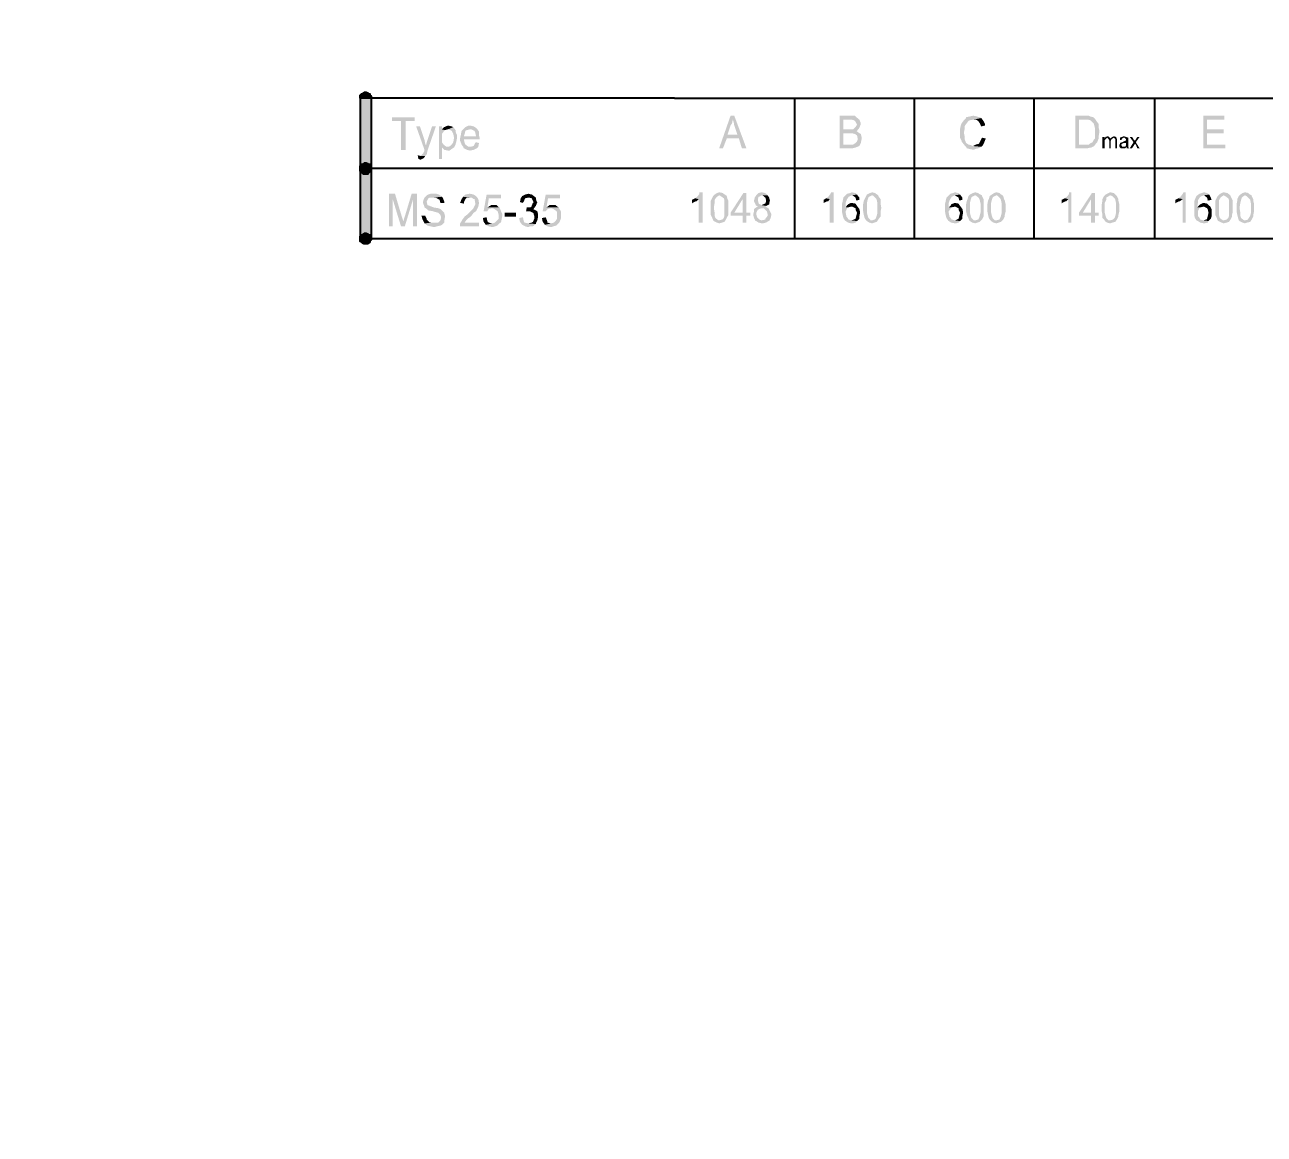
# Model space of a CAD drawing. Header units: inches. Extents: x -65 to 4788, y -4676 to 3369.
# Drawn here: x -14 to 1876, y -4676 to -2984 of the extents above; entities that cross this region are included whole.
import ezdxf

# ---------------------------------------------------------------- set-up
doc = ezdxf.new("R2010")
doc.units = ezdxf.units.IN
doc.header["$MEASUREMENT"] = 0
doc.layers.get('0').update_dxf_attribs({"color": 250, "linetype": 'CONTINUOUS', "lineweight": 100})
doc.styles.get("Standard").update_dxf_attribs({"font": 'times.ttf', "width": 0.75})

msp = doc.modelspace()

# ---------------------------------------------------------------- hatches: boundary and pattern name
at = {"lineweight": -2}
for points in [[(505.3, -3096), (497.2, -3096), (497.2, -3092.5), (497.2, -3091.4), (499.5, -3089.1), (500.7, -3089.1), (503, -3087.9), (504.1, -3086.8), (506.4, -3086.8), (508.8, -3087.9), (509.9, -3089.1), (512.2, -3089.1), (512.2, -3091.4), (513.4, -3092.5), (514.5, -3096)], [(497.2, -3202.3), (514.5, -3202.3), (514.5, -3096), (497.2, -3096)], [(580.4, -3124.9), (545.7, -3124.9), (545.7, -3130.7), (559.6, -3130.7), (559.6, -3174.6), (566.5, -3174.6), (566.5, -3130.7), (580.4, -3130.7)], [(631.2, -3137.6), (625.5, -3139.9), (622, -3143.4), (626.6, -3144.5), (631.2, -3143.4), (639.3, -3139.9), (637, -3138.8)], [(664.8, -3137.6), (662.4, -3137.6), (657.8, -3139.9), (654.4, -3143.4), (664.8, -3143.4), (667.1, -3143.4), (671.7, -3145.7), (672.8, -3148), (674, -3153.8), (655.5, -3153.8), (679.8, -3157.3), (678.6, -3152.6), (678.6, -3146.9), (676.3, -3143.4), (674, -3141.1), (670.5, -3138.8)], [(1068, -3122.6), (1062.3, -3122.6), (1044.9, -3172.3), (1050.7, -3172.3), (1056.5, -3157.3), (1075, -3157.3), (1057.6, -3151.5), (1062.3, -3137.6), (1064.6, -3134.1), (1065.7, -3128.4)], [(1068, -3122.6), (1065.7, -3128.4), (1066.9, -3131.8), (1068, -3137.6), (1072.7, -3151.5), (1057.6, -3151.5), (1075, -3157.3), (1079.6, -3172.3), (1086.5, -3172.3)], [(1246, -3122.6), (1228.7, -3122.6), (1228.7, -3172.3), (1248.3, -3172.3), (1252.9, -3171.1), (1258.7, -3168.8), (1234.4, -3166.5), (1234.4, -3149.2), (1244.8, -3149.2), (1258.7, -3149.2), (1254.1, -3145.7), (1255.2, -3145.7), (1234.4, -3143.4), (1234.4, -3128.4), (1243.7, -3128.4), (1258.7, -3128.4), (1254.1, -3124.9), (1251.8, -3122.6)], [(1258.7, -3128.4), (1243.7, -3128.4), (1246, -3128.4), (1250.6, -3129.5), (1252.9, -3131.8), (1255.2, -3136.5), (1252.9, -3139.9), (1249.5, -3143.4), (1243.7, -3143.4), (1234.4, -3143.4), (1255.2, -3145.7), (1258.7, -3141.1), (1261, -3135.3), (1261, -3134.1)], [(1433.2, -3122.6), (1432, -3122.6), (1427.4, -3123.7), (1421.6, -3124.9), (1421.6, -3126.1), (1418.2, -3129.5), (1414.7, -3134.1), (1413.5, -3137.6), (1412.4, -3142.2), (1412.4, -3150.3), (1412.4, -3156.1), (1414.7, -3160.7), (1414.7, -3161.9), (1418.2, -3166.5), (1421.6, -3170), (1422.8, -3172.3), (1427.4, -3173.4), (1433.2, -3174.6), (1435.5, -3173.4), (1440.1, -3172.3), (1444.7, -3170), (1432, -3168.8), (1429.7, -3167.7), (1425.1, -3166.5), (1421.6, -3164.2), (1419.3, -3158.4), (1419.3, -3153.8), (1418.2, -3148), (1419.3, -3143.4), (1419.3, -3138.8), (1421.6, -3135.3), (1425.1, -3130.7), (1427.4, -3129.5), (1433.2, -3128.4), (1444.7, -3126.1), (1442.4, -3124.9), (1437.8, -3123.7)], [(1444.7, -3126.1), (1433.2, -3128.4), (1436.7, -3128.4), (1440.1, -3130.7), (1442.4, -3134.1), (1444.7, -3138.8), (1450.5, -3137.6), (1450.5, -3135.3), (1448.2, -3130.7)], [(1603.1, -3122.6), (1588, -3122.6), (1588, -3172.3), (1606.5, -3172.3), (1611.1, -3171.1), (1612.3, -3171.1), (1616.9, -3168.8), (1593.8, -3166.5), (1593.8, -3128.4), (1603.1, -3128.4), (1618.1, -3127.2), (1615.8, -3124.9), (1611.1, -3123.7), (1608.8, -3122.6)], [(1618.1, -3127.2), (1603.1, -3128.4), (1606.5, -3128.4), (1611.1, -3129.5), (1612.3, -3130.7), (1616.9, -3135.3), (1616.9, -3136.5), (1618.1, -3141.1), (1618.1, -3151.5), (1618.1, -3157.3), (1616.9, -3158.4), (1614.6, -3163), (1610, -3165.3), (1608.8, -3166.5), (1593.8, -3166.5), (1616.9, -3168.8), (1620.4, -3164.2), (1621.5, -3163), (1623.9, -3157.3), (1623.9, -3153.8), (1625, -3146.9), (1625, -3145.7), (1623.9, -3141.1), (1623.9, -3135.3), (1620.4, -3130.7)], [(1815.7, -3122.6), (1783.3, -3122.6), (1783.3, -3172.3), (1816.8, -3172.3), (1816.8, -3166.5), (1789.1, -3166.5), (1789.1, -3149.2), (1814.5, -3149.2), (1814.5, -3143.4), (1789.1, -3143.4), (1789.1, -3128.4), (1815.7, -3128.4)], [(588.5, -3138.8), (582.7, -3138.8), (595.4, -3174.6), (597.7, -3167.7), (596.6, -3165.3), (595.4, -3159.6)], [(612.8, -3138.8), (607, -3138.8), (600, -3159.6), (598.9, -3163), (597.7, -3167.7), (595.4, -3174.6), (595.4, -3175.7), (593.1, -3180.4), (590.8, -3182.7), (588.5, -3183.8), (596.6, -3183.8), (598.9, -3181.5), (600, -3175.7)], [(622, -3138.8), (617.4, -3138.8), (617.4, -3188.5), (622, -3188.5), (622, -3171.1), (631.2, -3170), (628.9, -3170), (624.3, -3166.5), (622, -3163), (622, -3157.3), (622, -3150.3), (625.5, -3145.7), (626.6, -3144.5), (622, -3143.4)], [(639.3, -3139.9), (631.2, -3143.4), (632.4, -3143.4), (637, -3145.7), (639.3, -3150.3), (640.5, -3156.1), (639.3, -3163), (637, -3166.5), (634.7, -3168.8), (631.2, -3170), (622, -3171.1), (625.5, -3174.6), (631.2, -3175.7), (633.6, -3175.7), (638.2, -3172.3), (640.5, -3171.1), (642.8, -3166.5), (644, -3161.9), (645.1, -3156.1), (645.1, -3152.6), (642.8, -3146.9), (642.8, -3144.5)], [(654.4, -3143.4), (652, -3145.7), (650.9, -3151.5), (649.7, -3157.3), (649.7, -3160.7), (652, -3166.5), (654.4, -3170), (664.8, -3170), (662.4, -3170), (657.8, -3166.5), (656.7, -3164.2), (655.5, -3158.4), (679.8, -3158.4), (679.8, -3157.3), (655.5, -3153.8), (656.7, -3150.3), (657.8, -3145.7), (660.1, -3144.5), (664.8, -3143.4)], [(1258.7, -3149.2), (1244.8, -3149.2), (1247.1, -3149.2), (1251.8, -3150.3), (1255.2, -3152.6), (1256.4, -3158.4), (1255.2, -3161.9), (1252.9, -3164.2), (1249.5, -3166.5), (1234.4, -3166.5), (1258.7, -3168.8), (1261, -3164.2), (1262.2, -3158.4), (1262.2, -3154.9), (1261, -3150.3)], [(1445.9, -3156.1), (1443.6, -3160.7), (1441.3, -3165.3), (1436.7, -3166.5), (1432, -3168.8), (1444.7, -3170), (1447.1, -3167.7), (1449.4, -3163), (1451.7, -3157.3)], [(1633.1, -3154.9), (1629.6, -3154.9), (1629.6, -3172.3), (1633.1, -3172.3), (1633.1, -3161.9), (1633.1, -3159.6), (1635.4, -3157.3), (1633.1, -3157.3)], [(1637.7, -3153.8), (1634.3, -3154.9), (1633.1, -3157.3), (1635.4, -3157.3), (1636.6, -3156.1), (1640, -3154.9)], [(1640, -3154.9), (1636.6, -3156.1), (1638.9, -3158.4), (1640, -3160.7), (1640, -3172.3), (1642.3, -3172.3), (1642.3, -3160.7), (1643.5, -3158.4), (1641.2, -3157.3)], [(1647, -3153.8), (1644.7, -3154.9), (1641.2, -3157.3), (1643.5, -3158.4), (1647, -3156.1), (1650.4, -3154.9)], [(1650.4, -3154.9), (1647, -3156.1), (1648.1, -3157.3), (1649.3, -3158.4), (1649.3, -3172.3), (1651.6, -3172.3), (1651.6, -3158.4)], [(1662, -3153.8), (1659.7, -3154.9), (1656.2, -3156.1), (1663.1, -3156.1), (1665.5, -3158.4), (1665.5, -3160.7), (1664.3, -3160.7), (1662, -3161.9), (1659.7, -3163), (1665.5, -3164.2), (1665.5, -3167.7), (1664.3, -3170), (1666.6, -3170), (1666.6, -3172.3), (1670.1, -3172.3), (1668.9, -3170), (1668.9, -3158.4), (1668.9, -3156.1), (1665.5, -3154.9)], [(1656.2, -3156.1), (1656.2, -3159.6), (1658.5, -3159.6), (1659.7, -3157.3), (1662, -3156.1)], [(1674.7, -3154.9), (1671.2, -3154.9), (1677, -3163), (1679.3, -3165.3), (1680.5, -3166.5), (1682.8, -3172.3), (1686.3, -3172.3), (1680.5, -3163), (1679.3, -3160.7), (1677, -3158.4)], [(1686.3, -3154.9), (1682.8, -3154.9), (1680.5, -3158.4), (1679.3, -3160.7), (1680.5, -3163)], [(674, -3163), (672.8, -3164.2), (670.5, -3168.8), (664.8, -3170), (654.4, -3170), (655.5, -3172.3), (660.1, -3174.6), (664.8, -3175.7), (670.5, -3174.6), (675.2, -3172.3), (677.5, -3170), (678.6, -3164.2)], [(1659.7, -3163), (1656.2, -3164.2), (1656.2, -3165.3), (1655.1, -3167.7), (1655.1, -3168.8), (1656.2, -3171.1), (1660.8, -3170), (1659.7, -3170), (1658.5, -3167.7), (1658.5, -3166.5), (1659.7, -3165.3), (1662, -3164.2), (1664.3, -3164.2), (1665.5, -3164.2)], [(1664.3, -3170), (1660.8, -3170), (1656.2, -3171.1), (1657.4, -3172.3), (1660.8, -3172.3), (1663.1, -3172.3), (1664.3, -3172.3), (1666.6, -3170)], [(1677, -3163), (1671.2, -3172.3), (1674.7, -3172.3), (1679.3, -3165.3)], [(505.3, -3202.3), (497.2, -3202.3), (497.2, -3201.2), (497.2, -3198.9), (499.5, -3196.5), (500.7, -3196.5), (503, -3195.4), (504.1, -3194.2), (506.4, -3194.2), (508.8, -3195.4), (509.9, -3196.5), (512.2, -3196.5), (512.2, -3198.9), (513.4, -3201.2), (514.5, -3202.3)], [(505.3, -3202.3), (497.2, -3202.3), (497.2, -3201.2), (497.2, -3198.9), (499.5, -3196.5), (500.7, -3196.5), (503, -3195.4), (504.1, -3194.2), (506.4, -3194.2), (508.8, -3195.4), (509.9, -3196.5), (512.2, -3196.5), (512.2, -3198.9), (513.4, -3201.2), (514.5, -3202.3)], [(585, -3182.7), (586.2, -3188.5), (589.6, -3189.6), (594.3, -3187.3), (596.6, -3183.8), (588.5, -3183.8)], [(505.3, -3202.3), (514.5, -3202.3), (513.4, -3205.8), (512.2, -3206.9), (512.2, -3208.1), (509.9, -3210.4), (508.8, -3211.6), (503, -3211.6), (500.7, -3210.4), (499.5, -3208.1), (497.2, -3206.9), (497.2, -3205.8), (497.2, -3202.3)], [(505.3, -3202.3), (514.5, -3202.3), (513.4, -3205.8), (512.2, -3206.9), (512.2, -3208.1), (509.9, -3210.4), (508.8, -3211.6), (503, -3211.6), (500.7, -3210.4), (499.5, -3208.1), (497.2, -3206.9), (497.2, -3205.8), (497.2, -3202.3)], [(497.2, -3309.8), (514.5, -3309.8), (514.5, -3202.3), (497.2, -3202.3)], [(497.2, -3309.8), (514.5, -3309.8), (514.5, -3202.3), (497.2, -3202.3)], [(550.4, -3241.6), (541.1, -3241.6), (541.1, -3291.3), (546.9, -3291.3), (546.9, -3249.7)], [(550.4, -3241.6), (546.9, -3249.7), (559.6, -3291.3), (563.1, -3284.4), (563.1, -3283.2), (560.8, -3276.3)], [(583.9, -3241.6), (575.8, -3241.6), (565.4, -3276.3), (564.2, -3279.7), (563.1, -3284.4), (559.6, -3291.3), (565.4, -3291.3), (578.1, -3249.7)], [(583.9, -3241.6), (578.1, -3249.7), (578.1, -3291.3), (583.9, -3291.3)], [(608.1, -3241.6), (604.7, -3241.6), (601.2, -3242.8), (598.9, -3243.9), (595.4, -3247.4), (594.3, -3249.7), (593.1, -3254.3), (593.1, -3255.5), (595.4, -3261.3), (595.4, -3262.4), (598.9, -3264.7), (601.2, -3267), (608.1, -3268.2), (611.6, -3269.3), (616.2, -3270.5), (619.7, -3274), (620.8, -3277.4), (619.7, -3282.1), (616.2, -3285.5), (615.1, -3285.5), (610.4, -3285.5), (595.4, -3286.7), (600, -3290.1), (604.7, -3291.3), (610.4, -3292.5), (613.9, -3291.3), (619.7, -3290.1), (622, -3289), (625.5, -3285.5), (625.5, -3283.2), (626.6, -3277.4), (626.6, -3275.1), (625.5, -3270.5), (623.2, -3268.2), (619.7, -3264.7), (616.2, -3263.6), (609.3, -3262.4), (603.5, -3260.1), (600, -3258.9), (598.9, -3254.3), (598.9, -3253.2), (601.2, -3248.5), (603.5, -3247.4), (609.3, -3247.4), (622, -3246.2), (617.4, -3242.8), (613.9, -3241.6)], [(622, -3246.2), (609.3, -3247.4), (612.8, -3247.4), (616.2, -3249.7), (618.5, -3250.9), (619.7, -3255.5), (625.5, -3255.5), (625.5, -3253.2), (623.2, -3247.4)], [(664.8, -3241.6), (663.6, -3241.6), (657.8, -3242.8), (655.5, -3245.1), (654.4, -3246.2), (664.8, -3247.4), (667.1, -3247.4), (670.5, -3249.7), (671.7, -3249.7), (672.8, -3255.5), (672.8, -3257.8), (670.5, -3262.4), (669.4, -3264.7), (665.9, -3268.2), (661.3, -3272.8), (656.7, -3276.3), (653.2, -3280.9), (652, -3283.2), (649.7, -3286.7), (649.7, -3291.3), (678.6, -3291.3), (678.6, -3285.5), (656.7, -3285.5), (659, -3282.1), (661.3, -3279.7), (665.9, -3276.3), (667.1, -3275.1), (670.5, -3270.5), (674, -3268.2), (675.2, -3265.9), (677.5, -3261.3), (678.6, -3255.5), (677.5, -3249.7), (675.2, -3246.2), (674, -3245.1), (670.5, -3242.8)], [(654.4, -3246.2), (652, -3249.7), (649.7, -3255.5), (655.5, -3256.6), (655.5, -3254.3), (657.8, -3249.7), (660.1, -3247.4), (664.8, -3247.4)], [(712.1, -3242.8), (690.2, -3242.8), (685.6, -3268.2), (691.3, -3268.2), (693.6, -3264.7), (699.4, -3263.6), (709.8, -3262.4), (708.7, -3262.4), (691.3, -3262.4), (693.6, -3248.5), (712.1, -3248.5)], [(744.5, -3245.1), (742.2, -3248.5), (741, -3254.3), (745.6, -3255.5), (746.8, -3253.2), (749.1, -3248.5), (753.7, -3247.4)], [(753.7, -3241.6), (749.1, -3242.8), (744.5, -3245.1), (753.7, -3247.4), (754.9, -3247.4), (759.5, -3248.5), (759.5, -3249.7), (761.8, -3254.3), (760.7, -3255.5), (758.4, -3261.3), (757.2, -3262.4), (752.6, -3262.4), (761.8, -3264.7), (765.3, -3260.1), (767.6, -3254.3), (766.4, -3253.2), (765.3, -3248.5), (765.3, -3247.4), (760.7, -3243.9), (759.5, -3242.8)], [(802.3, -3242.8), (780.3, -3242.8), (775.7, -3268.2), (780.3, -3268.2), (783.8, -3264.7), (788.4, -3263.6), (800, -3262.4), (781.5, -3262.4), (783.8, -3248.5), (802.3, -3248.5)], [(1008, -3248.5), (1003.3, -3250.9), (1003.3, -3256.6), (1004.5, -3255.5), (1009.1, -3253.2), (1010.3, -3253.2), (1013.7, -3249.7)], [(1019.5, -3239.3), (1014.9, -3239.3), (1014.9, -3241.6), (1011.4, -3246.2), (1008, -3248.5), (1013.7, -3249.7), (1013.7, -3285.5), (1019.5, -3285.5)], [(1038, -3242.8), (1035.7, -3245.1), (1033.4, -3249.7), (1032.2, -3252), (1032.2, -3257.8), (1032.2, -3268.2), (1032.2, -3274), (1034.5, -3278.6), (1035.7, -3282.1), (1036.8, -3283.2), (1044.9, -3282.1), (1043.8, -3282.1), (1039.2, -3278.6), (1038, -3275.1), (1038, -3270.5), (1036.8, -3263.6), (1036.8, -3262.4), (1038, -3255.5), (1038, -3250.9), (1040.3, -3247.4), (1041.5, -3246.2), (1044.9, -3243.9)], [(1044.9, -3239.3), (1041.5, -3240.5), (1038, -3242.8), (1044.9, -3243.9), (1047.2, -3245.1), (1051.9, -3248.5), (1053, -3250.9), (1053, -3256.6), (1053, -3270.5), (1053, -3275.1), (1051.9, -3278.6), (1049.6, -3280.9), (1044.9, -3282.1), (1036.8, -3283.2), (1041.5, -3285.5), (1044.9, -3286.7), (1049.6, -3285.5), (1053, -3284.4), (1055.3, -3280.9), (1057.6, -3276.3), (1058.8, -3274), (1058.8, -3269.3), (1058.8, -3263.6), (1058.8, -3262.4), (1058.8, -3256.6), (1058.8, -3252), (1057.6, -3249.7), (1056.5, -3245.1), (1055.3, -3243.9), (1051.9, -3241.6), (1050.7, -3240.5)], [(1086.5, -3240.5), (1081.9, -3240.5), (1062.3, -3270.5), (1062.3, -3275.1), (1080.7, -3275.1), (1080.7, -3285.5), (1086.5, -3285.5), (1086.5, -3275.1), (1092.3, -3275.1), (1092.3, -3270.5), (1068, -3270.5), (1080.7, -3249.7)], [(1086.5, -3240.5), (1080.7, -3249.7), (1080.7, -3270.5), (1068, -3270.5), (1086.5, -3270.5)], [(1109.6, -3239.3), (1105, -3240.5), (1101.5, -3243.9), (1099.2, -3247.4), (1098.1, -3252), (1098.1, -3253.2), (1100.4, -3257.8), (1100.4, -3258.9), (1103.9, -3261.3), (1101.5, -3262.4), (1109.6, -3263.6), (1113.1, -3263.6), (1115.4, -3265.9), (1117.7, -3268.2), (1118.9, -3272.8), (1118.9, -3275.1), (1115.4, -3279.7), (1115.4, -3280.9), (1109.6, -3282.1), (1121.2, -3283.2), (1123.5, -3278.6), (1124.7, -3272.8), (1123.5, -3270.5), (1121.2, -3265.9), (1120, -3263.6), (1115.4, -3261.3), (1116.6, -3260.1), (1109.6, -3258.9), (1105, -3256.6), (1105, -3255.5), (1103.9, -3250.9), (1105, -3246.2), (1106.2, -3246.2), (1109.6, -3243.9), (1118.9, -3243.9), (1115.4, -3240.5)], [(1118.9, -3243.9), (1109.6, -3243.9), (1110.8, -3243.9), (1115.4, -3247.4), (1116.6, -3252), (1115.4, -3256.6), (1114.3, -3256.6), (1109.6, -3258.9), (1116.6, -3260.1), (1121.2, -3257.8), (1121.2, -3256.6), (1122.3, -3252), (1121.2, -3247.4)], [(1207.9, -3248.5), (1204.4, -3250.9), (1204.4, -3256.6), (1204.4, -3255.5), (1209, -3253.2), (1211.3, -3253.2), (1213.6, -3249.7)], [(1219.4, -3239.3), (1215.9, -3239.3), (1214.8, -3241.6), (1211.3, -3246.2), (1207.9, -3248.5), (1213.6, -3249.7), (1213.6, -3285.5), (1219.4, -3285.5)], [(1247.1, -3239.3), (1244.8, -3240.5), (1240.2, -3241.6), (1236.7, -3245.1), (1234.4, -3247.4), (1233.3, -3253.2), (1232.1, -3257.8), (1232.1, -3268.2), (1233.3, -3274), (1234.4, -3278.6), (1236.7, -3282.1), (1237.9, -3283.2), (1241.4, -3285.5), (1246, -3286.7), (1249.5, -3286.7), (1252.9, -3285.5), (1255.2, -3283.2), (1246, -3282.1), (1242.5, -3280.9), (1239.1, -3276.3), (1237.9, -3270.5), (1237.9, -3268.2), (1240.2, -3263.6), (1241.4, -3262.4), (1237.9, -3262.4), (1237.9, -3255.5), (1239.1, -3252), (1240.2, -3249.7), (1242.5, -3246.2), (1247.1, -3243.9), (1255.2, -3242.8), (1252.9, -3240.5)], [(1255.2, -3242.8), (1247.1, -3243.9), (1248.3, -3243.9), (1252.9, -3247.4), (1254.1, -3252), (1258.7, -3250.9), (1258.7, -3247.4)], [(1270.3, -3242.8), (1269.1, -3245.1), (1266.8, -3249.7), (1265.6, -3252), (1264.5, -3257.8), (1264.5, -3268.2), (1265.6, -3274), (1266.8, -3278.6), (1269.1, -3282.1), (1270.3, -3283.2), (1278.3, -3282.1), (1276, -3282.1), (1272.6, -3278.6), (1271.4, -3275.1), (1270.3, -3270.5), (1270.3, -3263.6), (1270.3, -3262.4), (1270.3, -3255.5), (1271.4, -3250.9), (1272.6, -3247.4), (1273.7, -3246.2), (1278.3, -3243.9)], [(1278.3, -3239.3), (1274.9, -3240.5), (1270.3, -3242.8), (1278.3, -3243.9), (1280.7, -3245.1), (1284.1, -3248.5), (1285.3, -3250.9), (1286.4, -3256.6), (1286.4, -3270.5), (1285.3, -3275.1), (1284.1, -3278.6), (1281.8, -3280.9), (1278.3, -3282.1), (1270.3, -3283.2), (1273.7, -3285.5), (1278.3, -3286.7), (1281.8, -3285.5), (1285.3, -3284.4), (1287.6, -3280.9), (1291.1, -3276.3), (1291.1, -3274), (1291.1, -3269.3), (1292.2, -3263.6), (1292.2, -3262.4), (1291.1, -3256.6), (1291.1, -3252), (1291.1, -3249.7), (1287.6, -3245.1), (1287.6, -3243.9), (1284.1, -3241.6), (1283, -3240.5)], [(1404.3, -3239.3), (1402, -3240.5), (1397.4, -3241.6), (1393.9, -3245.1), (1391.6, -3247.4), (1390.4, -3253.2), (1389.3, -3257.8), (1389.3, -3268.2), (1390.4, -3274), (1391.6, -3278.6), (1393.9, -3282.1), (1395.1, -3283.2), (1398.5, -3285.5), (1404.3, -3286.7), (1406.6, -3286.7), (1410.1, -3285.5), (1412.4, -3283.2), (1404.3, -3282.1), (1399.7, -3280.9), (1396.2, -3276.3), (1395.1, -3270.5), (1395.1, -3268.2), (1398.5, -3263.6), (1398.5, -3262.4), (1395.1, -3262.4), (1395.1, -3255.5), (1396.2, -3252), (1397.4, -3249.7), (1399.7, -3246.2), (1404.3, -3243.9), (1412.4, -3242.8), (1410.1, -3240.5)], [(1412.4, -3242.8), (1404.3, -3243.9), (1410.1, -3247.4), (1411.2, -3252), (1415.9, -3250.9), (1415.9, -3247.4)], [(1427.4, -3242.8), (1425.1, -3245.1), (1423.9, -3249.7), (1422.8, -3252), (1421.6, -3257.8), (1421.6, -3268.2), (1422.8, -3274), (1425.1, -3278.6), (1426.3, -3282.1), (1427.4, -3283.2), (1435.5, -3282.1), (1433.2, -3282.1), (1429.7, -3278.6), (1428.6, -3275.1), (1427.4, -3270.5), (1427.4, -3255.5), (1428.6, -3250.9), (1429.7, -3247.4), (1430.9, -3246.2), (1435.5, -3243.9)], [(1435.5, -3239.3), (1432, -3240.5), (1427.4, -3242.8), (1435.5, -3243.9), (1437.8, -3245.1), (1441.3, -3248.5), (1442.4, -3250.9), (1443.6, -3256.6), (1443.6, -3270.5), (1442.4, -3275.1), (1441.3, -3278.6), (1440.1, -3280.9), (1435.5, -3282.1), (1427.4, -3283.2), (1430.9, -3285.5), (1435.5, -3286.7), (1439, -3285.5), (1442.4, -3284.4), (1445.9, -3280.9), (1448.2, -3276.3), (1448.2, -3274), (1448.2, -3269.3), (1448.2, -3256.6), (1448.2, -3252), (1448.2, -3249.7), (1445.9, -3245.1), (1445.9, -3243.9), (1441.3, -3241.6), (1440.1, -3240.5)], [(1460.9, -3242.8), (1457.5, -3245.1), (1456.3, -3249.7), (1455.1, -3252), (1454, -3257.8), (1454, -3268.2), (1455.1, -3274), (1456.3, -3278.6), (1458.6, -3282.1), (1459.8, -3283.2), (1467.9, -3282.1), (1465.5, -3282.1), (1462.1, -3278.6), (1460.9, -3275.1), (1459.8, -3270.5), (1459.8, -3255.5), (1460.9, -3250.9), (1462.1, -3247.4), (1463.2, -3246.2), (1467.9, -3243.9)], [(1467.9, -3239.3), (1464.4, -3240.5), (1460.9, -3242.8), (1467.9, -3243.9), (1470.2, -3245.1), (1473.6, -3248.5), (1474.8, -3250.9), (1475.9, -3256.6), (1475.9, -3270.5), (1474.8, -3275.1), (1473.6, -3278.6), (1472.5, -3280.9), (1467.9, -3282.1), (1459.8, -3283.2), (1463.2, -3285.5), (1467.9, -3286.7), (1471.3, -3285.5), (1474.8, -3284.4), (1478.3, -3280.9), (1480.6, -3276.3), (1480.6, -3274), (1481.7, -3269.3), (1481.7, -3256.6), (1480.6, -3252), (1479.4, -3249.7), (1478.3, -3245.1), (1477.1, -3243.9), (1473.6, -3241.6), (1472.5, -3240.5)], [(1571.9, -3248.5), (1567.2, -3250.9), (1567.2, -3256.6), (1568.4, -3255.5), (1573, -3253.2), (1574.2, -3253.2), (1577.6, -3249.7)], [(1582.3, -3239.3), (1578.8, -3239.3), (1578.8, -3241.6), (1575.3, -3246.2), (1571.9, -3248.5), (1577.6, -3249.7), (1577.6, -3285.5), (1582.3, -3285.5)], [(1618.1, -3240.5), (1613.5, -3240.5), (1593.8, -3270.5), (1593.8, -3275.1), (1612.3, -3275.1), (1612.3, -3285.5), (1618.1, -3285.5), (1618.1, -3275.1), (1623.9, -3275.1), (1623.9, -3270.5), (1599.6, -3270.5), (1612.3, -3249.7)], [(1618.1, -3240.5), (1612.3, -3249.7), (1612.3, -3270.5), (1599.6, -3270.5), (1618.1, -3270.5)], [(1634.3, -3242.8), (1631.9, -3245.1), (1629.6, -3249.7), (1629.6, -3252), (1628.5, -3257.8), (1628.5, -3268.2), (1629.6, -3274), (1629.6, -3278.6), (1633.1, -3282.1), (1633.1, -3283.2), (1641.2, -3282.1), (1638.9, -3282.1), (1635.4, -3278.6), (1634.3, -3275.1), (1633.1, -3270.5), (1633.1, -3255.5), (1635.4, -3250.9), (1635.4, -3247.4), (1637.7, -3246.2), (1641.2, -3243.9)], [(1641.2, -3239.3), (1638.9, -3240.5), (1634.3, -3242.8), (1641.2, -3243.9), (1644.7, -3245.1), (1648.1, -3248.5), (1649.3, -3250.9), (1650.4, -3256.6), (1650.4, -3270.5), (1649.3, -3275.1), (1648.1, -3278.6), (1645.8, -3280.9), (1641.2, -3282.1), (1633.1, -3283.2), (1636.6, -3285.5), (1641.2, -3286.7), (1644.7, -3285.5), (1649.3, -3284.4), (1651.6, -3280.9), (1653.9, -3276.3), (1653.9, -3274), (1655.1, -3269.3), (1655.1, -3256.6), (1653.9, -3252), (1653.9, -3249.7), (1651.6, -3245.1), (1650.4, -3243.9), (1648.1, -3241.6), (1647, -3240.5)], [(1745.2, -3248.5), (1740.6, -3250.9), (1740.6, -3256.6), (1741.7, -3255.5), (1746.3, -3253.2), (1747.5, -3253.2), (1752.1, -3249.7)], [(1756.7, -3239.3), (1753.3, -3239.3), (1752.1, -3241.6), (1748.7, -3246.2), (1745.2, -3248.5), (1752.1, -3249.7), (1752.1, -3285.5), (1756.7, -3285.5)], [(1784.5, -3239.3), (1781, -3240.5), (1777.5, -3241.6), (1772.9, -3245.1), (1771.8, -3247.4), (1769.5, -3253.2), (1769.5, -3257.8), (1769.5, -3268.2), (1769.5, -3274), (1770.6, -3278.6), (1772.9, -3282.1), (1775.2, -3283.2), (1778.7, -3285.5), (1784.5, -3286.7), (1785.6, -3286.7), (1790.3, -3285.5), (1791.4, -3283.2), (1783.3, -3282.1), (1778.7, -3280.9), (1776.4, -3276.3), (1775.2, -3276.3), (1775.2, -3270.5), (1775.2, -3268.2), (1777.5, -3263.6), (1778.7, -3262.4), (1774.1, -3262.4), (1775.2, -3255.5), (1775.2, -3252), (1776.4, -3249.7), (1778.7, -3246.2), (1784.5, -3243.9), (1792.6, -3242.8), (1789.1, -3240.5)], [(1792.6, -3242.8), (1784.5, -3243.9), (1789.1, -3247.4), (1790.3, -3252), (1796, -3250.9), (1794.9, -3247.4)], [(1807.6, -3242.8), (1805.3, -3245.1), (1803, -3249.7), (1801.8, -3252), (1801.8, -3257.8), (1801.8, -3268.2), (1801.8, -3274), (1804.1, -3278.6), (1805.3, -3282.1), (1806.4, -3283.2), (1814.5, -3282.1), (1813.4, -3282.1), (1808.7, -3278.6), (1807.6, -3275.1), (1807.6, -3270.5), (1807.6, -3255.5), (1807.6, -3250.9), (1809.9, -3247.4), (1811.1, -3246.2), (1814.5, -3243.9)], [(1814.5, -3239.3), (1811.1, -3240.5), (1807.6, -3242.8), (1814.5, -3243.9), (1816.8, -3245.1), (1821.5, -3248.5), (1822.6, -3250.9), (1822.6, -3256.6), (1822.6, -3270.5), (1822.6, -3275.1), (1821.5, -3278.6), (1819.1, -3280.9), (1814.5, -3282.1), (1806.4, -3283.2), (1811.1, -3285.5), (1814.5, -3286.7), (1819.1, -3285.5), (1822.6, -3284.4), (1824.9, -3280.9), (1827.2, -3276.3), (1827.2, -3274), (1828.4, -3269.3), (1828.4, -3263.6), (1828.4, -3262.4), (1828.4, -3256.6), (1828.4, -3252), (1827.2, -3249.7), (1824.9, -3245.1), (1824.9, -3243.9), (1821.5, -3241.6), (1820.3, -3240.5)], [(1839.9, -3242.8), (1837.6, -3245.1), (1835.3, -3249.7), (1835.3, -3252), (1834.2, -3257.8), (1834.2, -3268.2), (1835.3, -3274), (1836.5, -3278.6), (1837.6, -3282.1), (1838.8, -3283.2), (1846.9, -3282.1), (1845.7, -3282.1), (1841.1, -3278.6), (1839.9, -3275.1), (1839.9, -3270.5), (1838.8, -3263.6), (1838.8, -3262.4), (1839.9, -3255.5), (1841.1, -3250.9), (1842.3, -3247.4), (1843.4, -3246.2), (1846.9, -3243.9)], [(1846.9, -3239.3), (1843.4, -3240.5), (1839.9, -3242.8), (1846.9, -3243.9), (1849.2, -3245.1), (1852.7, -3248.5), (1855, -3250.9), (1856.1, -3256.6), (1856.1, -3270.5), (1855, -3275.1), (1852.7, -3278.6), (1851.5, -3280.9), (1846.9, -3282.1), (1838.8, -3283.2), (1843.4, -3285.5), (1846.9, -3286.7), (1850.3, -3285.5), (1855, -3284.4), (1857.3, -3280.9), (1859.6, -3276.3), (1859.6, -3274), (1860.7, -3269.3), (1860.7, -3256.6), (1859.6, -3252), (1859.6, -3249.7), (1857.3, -3245.1), (1857.3, -3243.9), (1852.7, -3241.6), (1852.7, -3240.5)], [(709.8, -3262.4), (699.4, -3263.6), (701.7, -3264.7), (705.2, -3267), (707.5, -3269.3), (708.7, -3275.1), (708.7, -3279.7), (705.2, -3283.2), (702.9, -3285.5), (699.4, -3286.7), (689, -3289), (693.6, -3291.3), (699.4, -3292.5), (702.9, -3291.3), (706.4, -3290.1), (711, -3285.5), (712.1, -3285.5), (713.3, -3279.7), (714.4, -3274), (714.4, -3272.8), (712.1, -3268.2)], [(699.4, -3258.9), (697.1, -3258.9), (691.3, -3262.4), (708.7, -3262.4), (705.2, -3258.9)], [(717.9, -3276.3), (735.2, -3276.3), (735.2, -3270.5), (717.9, -3270.5)], [(751.4, -3262.4), (750.3, -3268.2), (754.9, -3268.2), (765.3, -3267), (760.7, -3264.7), (761.8, -3264.7), (752.6, -3262.4)], [(765.3, -3267), (754.9, -3268.2), (756, -3268.2), (760.7, -3270.5), (761.8, -3271.7), (763, -3276.3), (763, -3279.7), (760.7, -3284.4), (759.5, -3285.5), (753.7, -3286.7), (765.3, -3287.8), (765.3, -3286.7), (767.6, -3282.1), (768.8, -3276.3), (768.8, -3274), (767.6, -3268.2)], [(800, -3262.4), (788.4, -3263.6), (791.9, -3264.7), (795.3, -3267), (797.6, -3269.3), (797.6, -3275.1), (797.6, -3279.7), (795.3, -3283.2), (793, -3285.5), (788.4, -3286.7), (779.2, -3289), (782.6, -3291.3), (788.4, -3292.5), (791.9, -3291.3), (796.5, -3290.1), (801.1, -3285.5), (803.4, -3279.7), (803.4, -3274), (803.4, -3272.8), (803.4, -3268.2)], [(789.6, -3258.9), (786.1, -3258.9), (781.5, -3262.4), (800, -3262.4), (795.3, -3258.9)], [(1101.5, -3262.4), (1098.1, -3264.7), (1098.1, -3268.2), (1096.9, -3272.8), (1096.9, -3274), (1098.1, -3278.6), (1100.4, -3283.2), (1101.5, -3283.2), (1105, -3285.5), (1109.6, -3286.7), (1111.9, -3286.7), (1116.6, -3285.5), (1120, -3283.2), (1121.2, -3283.2), (1109.6, -3282.1), (1106.2, -3280.9), (1102.7, -3277.4), (1101.5, -3272.8), (1101.5, -3270.5), (1103.9, -3265.9), (1106.2, -3264.7), (1109.6, -3263.6)], [(1247.1, -3255.5), (1246, -3255.5), (1241.4, -3257.8), (1240.2, -3258.9), (1237.9, -3262.4), (1241.4, -3262.4), (1246, -3261.3), (1255.2, -3260.1), (1252.9, -3256.6)], [(1255.2, -3260.1), (1246, -3261.3), (1248.3, -3261.3), (1252.9, -3263.6), (1252.9, -3265.9), (1255.2, -3270.5), (1254.1, -3275.1), (1252.9, -3279.7), (1250.6, -3280.9), (1246, -3282.1), (1255.2, -3283.2), (1258.7, -3279.7), (1258.7, -3276.3), (1259.9, -3270.5), (1259.9, -3269.3), (1258.7, -3264.7)], [(1404.3, -3255.5), (1398.5, -3257.8), (1398.5, -3258.9), (1395.1, -3262.4), (1398.5, -3262.4), (1404.3, -3261.3), (1412.4, -3260.1), (1410.1, -3256.6)], [(1412.4, -3260.1), (1404.3, -3261.3), (1405.5, -3261.3), (1410.1, -3263.6), (1410.1, -3265.9), (1412.4, -3270.5), (1411.2, -3275.1), (1410.1, -3279.7), (1407.8, -3280.9), (1404.3, -3282.1), (1412.4, -3283.2), (1415.9, -3279.7), (1415.9, -3276.3), (1417, -3270.5), (1417, -3269.3), (1415.9, -3264.7)], [(1784.5, -3255.5), (1783.3, -3255.5), (1778.7, -3257.8), (1777.5, -3258.9), (1774.1, -3262.4), (1778.7, -3262.4), (1783.3, -3261.3), (1793.7, -3260.1), (1792.6, -3260.1), (1789.1, -3256.6)], [(1793.7, -3260.1), (1783.3, -3261.3), (1784.5, -3261.3), (1789.1, -3263.6), (1790.3, -3265.9), (1791.4, -3270.5), (1790.3, -3275.1), (1789.1, -3279.7), (1787.9, -3280.9), (1783.3, -3282.1), (1791.4, -3283.2), (1794.9, -3279.7), (1796, -3276.3), (1796, -3270.5), (1796, -3269.3), (1796, -3264.7)], [(596.6, -3275.1), (590.8, -3275.1), (592, -3279.7), (594.3, -3284.4), (595.4, -3286.7), (610.4, -3285.5), (608.1, -3285.5), (603.5, -3285.5), (602.4, -3284.4), (598.9, -3280.9), (598.9, -3279.7)], [(690.2, -3277.4), (684.4, -3278.6), (685.6, -3284.4), (689, -3289), (699.4, -3286.7), (697.1, -3286.7), (693.6, -3285.5), (691.3, -3283.2)], [(745.6, -3277.4), (739.9, -3278.6), (741, -3284.4), (744.5, -3289), (749.1, -3291.3), (753.7, -3292.5), (756, -3291.3), (760.7, -3291.3), (765.3, -3287.8), (753.7, -3286.7), (748, -3285.5), (746.8, -3283.2)], [(780.3, -3277.4), (774.5, -3278.6), (775.7, -3284.4), (779.2, -3289), (788.4, -3286.7), (782.6, -3285.5), (782.6, -3283.2)], [(505.3, -3309.8), (497.2, -3309.8), (497.2, -3307.5), (497.2, -3306.3), (499.5, -3304), (500.7, -3304), (503, -3302.9), (504.1, -3301.7), (506.4, -3301.7), (508.8, -3302.9), (509.9, -3304), (512.2, -3304), (512.2, -3306.3), (513.4, -3307.5), (514.5, -3309.8)], [(505.3, -3309.8), (497.2, -3309.8), (497.2, -3307.5), (497.2, -3306.3), (499.5, -3304), (500.7, -3304), (503, -3302.9), (504.1, -3301.7), (506.4, -3301.7), (508.8, -3302.9), (509.9, -3304), (512.2, -3304), (512.2, -3306.3), (513.4, -3307.5), (514.5, -3309.8)], [(505.3, -3309.8), (514.5, -3309.8), (513.4, -3312.1), (512.2, -3314.4), (512.2, -3315.6), (509.9, -3316.7), (508.8, -3317.9), (506.4, -3317.9), (504.1, -3317.9), (503, -3317.9), (500.7, -3316.7), (499.5, -3315.6), (497.2, -3314.4), (497.2, -3312.1), (497.2, -3309.8)], [(505.3, -3309.8), (514.5, -3309.8), (513.4, -3312.1), (512.2, -3314.4), (512.2, -3315.6), (509.9, -3316.7), (508.8, -3317.9), (506.4, -3317.9), (504.1, -3317.9), (503, -3317.9), (500.7, -3316.7), (499.5, -3315.6), (497.2, -3314.4), (497.2, -3312.1), (497.2, -3309.8)]]:
    msp.add_hatch(color=0, dxfattribs=at).paths.add_polyline_path(points)

# ---------------------------------------------------------------- linework, layer by layer
at = {"color": 0, "lineweight": -2}
msp.add_line((976.8, -3096), (497.2, -3096), dxfattribs=at)
for points in [[(497.2, -3096), (497.2, -3092.5), (497.2, -3091.4), (499.5, -3089.1), (500.7, -3089.1), (503, -3087.9), (504.1, -3086.8), (506.4, -3086.8), (508.8, -3087.9), (509.9, -3089.1), (512.2, -3089.1), (512.2, -3091.4), (513.4, -3092.5), (514.5, -3096)], [(497.2, -3202.3), (514.5, -3202.3), (514.5, -3096), (497.2, -3096), (497.2, -3202.3)], [(976.8, -3096), (1160.5, -3096)], [(1160.5, -3096), (1343.1, -3096)], [(1160.5, -3309.8), (1160.5, -3096)], [(1343.1, -3096), (1525.6, -3096)], [(1343.1, -3309.8), (1343.1, -3096)], [(1525.6, -3096), (1709.4, -3096)], [(1525.6, -3309.8), (1525.6, -3096)], [(1709.4, -3096), (1891.9, -3096)], [(1709.4, -3309.8), (1709.4, -3096)], [(497.2, -3202.3), (497.2, -3201.2), (497.2, -3198.9), (499.5, -3196.5), (500.7, -3196.5), (503, -3195.4), (504.1, -3194.2), (506.4, -3194.2), (508.8, -3195.4), (509.9, -3196.5), (512.2, -3196.5), (512.2, -3198.9), (513.4, -3201.2), (514.5, -3202.3)], [(497.2, -3202.3), (497.2, -3201.2), (497.2, -3198.9), (499.5, -3196.5), (500.7, -3196.5), (503, -3195.4), (504.1, -3194.2), (506.4, -3194.2), (508.8, -3195.4), (509.9, -3196.5), (512.2, -3196.5), (512.2, -3198.9), (513.4, -3201.2), (514.5, -3202.3)], [(514.5, -3202.3), (513.4, -3205.8), (512.2, -3206.9), (512.2, -3208.1), (509.9, -3210.4), (508.8, -3211.6), (503, -3211.6), (500.7, -3210.4), (499.5, -3208.1), (497.2, -3206.9), (497.2, -3205.8), (497.2, -3202.3)], [(514.5, -3202.3), (513.4, -3205.8), (512.2, -3206.9), (512.2, -3208.1), (509.9, -3210.4), (508.8, -3211.6), (503, -3211.6), (500.7, -3210.4), (499.5, -3208.1), (497.2, -3206.9), (497.2, -3205.8), (497.2, -3202.3)], [(497.2, -3309.8), (514.5, -3309.8), (514.5, -3202.3), (497.2, -3202.3), (497.2, -3309.8)], [(497.2, -3309.8), (514.5, -3309.8), (514.5, -3202.3), (497.2, -3202.3), (497.2, -3309.8)], [(505.3, -3202.3), (3722.3, -3202.3)], [(505.3, -3202.3), (3722.3, -3202.3)], [(497.2, -3309.8), (497.2, -3307.5), (497.2, -3306.3), (499.5, -3304), (500.7, -3304), (503, -3302.9), (504.1, -3301.7), (506.4, -3301.7), (508.8, -3302.9), (509.9, -3304), (512.2, -3304), (512.2, -3306.3), (513.4, -3307.5), (514.5, -3309.8)], [(497.2, -3309.8), (497.2, -3307.5), (497.2, -3306.3), (499.5, -3304), (500.7, -3304), (503, -3302.9), (504.1, -3301.7), (506.4, -3301.7), (508.8, -3302.9), (509.9, -3304), (512.2, -3304), (512.2, -3306.3), (513.4, -3307.5), (514.5, -3309.8)], [(514.5, -3309.8), (513.4, -3312.1), (512.2, -3314.4), (512.2, -3315.6), (509.9, -3316.7), (508.8, -3317.9), (506.4, -3317.9), (504.1, -3317.9), (503, -3317.9), (500.7, -3316.7), (499.5, -3315.6), (497.2, -3314.4), (497.2, -3312.1), (497.2, -3309.8)], [(514.5, -3309.8), (513.4, -3312.1), (512.2, -3314.4), (512.2, -3315.6), (509.9, -3316.7), (508.8, -3317.9), (506.4, -3317.9), (504.1, -3317.9), (503, -3317.9), (500.7, -3316.7), (499.5, -3315.6), (497.2, -3314.4), (497.2, -3312.1), (497.2, -3309.8)], [(505.3, -3309.8), (3722.3, -3309.8)], [(505.3, -3309.8), (3722.3, -3309.8)]]:
    msp.add_lwpolyline(points, dxfattribs=at)

# ---------------------------------------------------------------- texts
at = {"color": 0, "lineweight": -2, "attachment_point": 4}
for s, insert, char_height, width in [('{\\fHelvetica|b0|i0|c1|p15; }', (354.3, -2983.9), 73.955, 76.266), ('{\\fHelvetica|b0|i0|c1|p15; }', (354.3, -3071.7), 72.799, 76.266), ('{\\fHelvetica|b0|i0|c1|p15; }', (354.3, -3159.6), 73.955, 76.266), ('{\\fHelvetica|b0|i0|c1|p15; }', (354.3, -3247.4), 72.799, 76.266), ('{\\fHelvetica|b0|i0|c1|p15; }', (354.3, -3335.2), 73.955, 76.266), ('{\\fHelvetica|b0|i0|c1|p15; }', (354.3, -3423), 72.799, 76.266), ('{\\fHelvetica|b0|i0|c1|p15; }', (354.3, -3510.9), 72.799, 76.266), ('{\\fHelvetica|b0|i0|c1|p15; }', (354.3, -3598.7), 72.799, 76.266), ('{\\fHelvetica|b0|i0|c1|p15; }', (354.3, -3685.3), 73.955, 76.266), ('{\\fHelvetica|b0|i0|c1|p15; }', (354.3, -3774.3), 72.799, 76.266), ('{\\fHelvetica|b0|i0|c1|p15; }', (354.3, -3861), 73.955, 76.266), ('{\\fHelvetica|b0|i0|c1|p15; }', (354.3, -3950), 72.799, 76.266), ('{\\fHelvetica|b0|i0|c1|p15; }', (354.3, -4036.6), 73.955, 76.266), ('{\\fHelvetica|b0|i0|c1|p15; }', (79.3, -4179.9), 38.133, 41.6), ('{\\fHelvetica|b0|i0|c1|p15; }', (79.3, -4228.4), 38.133, 41.6), ('{\\fHelvetica|b0|i0|c1|p15; }', (339.3, -4275.8), 38.133, 41.6), ('{\\fHelvetica|b0|i0|c1|p15; }', (421.3, -4275.8), 38.133, 41.6), ('{\\fHelvetica|b0|i0|c1|p15; }', (132.4, -4324.4), 38.133, 41.6), ('{\\fHelvetica|b0|i0|c1|p15; }', (308.1, -4324.4), 38.133, 41.6), ('{\\fHelvetica|b0|i0|c1|p15; }', (343.9, -4324.4), 38.133, 41.6), ('{\\fHelvetica|b0|i0|c1|p15; }', (406.3, -4324.4), 38.133, 41.6), ('{\\fHelvetica|b0|i0|c1|p15; }', (-3.9, -4378.7), 72.799, 76.266), ('{\\fHelvetica|b0|i0|c1|p15; }', (209.9, -4371.7), 38.133, 41.6), ('{\\fHelvetica|b0|i0|c1|p15; }', (376.3, -4371.7), 38.133, 41.6), ('{\\fHelvetica|b0|i0|c1|p15; }', (516.1, -4371.7), 38.133, 41.6), ('{\\fHelvetica|b0|i0|c1|p15; }', (104.7, -4419.1), 38.133, 41.6), ('{\\fHelvetica|b0|i0|c1|p15; }', (116.3, -4419.1), 38.133, 41.6), ('{\\fHelvetica|b0|i0|c1|p15; }', (127.8, -4419.1), 38.133, 41.6), ('{\\fHelvetica|b0|i0|c1|p15; }', (211, -4419.1), 38.133, 41.6), ('{\\fHelvetica|b0|i0|c1|p15; }', (267.6, -4419.1), 38.133, 41.6), ('{\\fHelvetica|b0|i0|c1|p15; }', (442.1, -4419.1), 38.133, 41.6), ('{\\fHelvetica|b0|i0|c1|p15; }', (104.7, -4466.5), 38.133, 41.6), ('{\\fHelvetica|b0|i0|c1|p15; }', (116.3, -4466.5), 38.133, 41.6), ('{\\fHelvetica|b0|i0|c1|p15; }', (127.8, -4466.5), 38.133, 41.6), ('{\\fHelvetica|b0|i0|c1|p15; }', (211, -4466.5), 38.133, 41.6), ('{\\fHelvetica|b0|i0|c1|p15; }', (267.6, -4466.5), 38.133, 41.6), ('{\\fHelvetica|b0|i0|c1|p15; }', (442.1, -4466.5), 38.133, 41.6), ('{\\fHelvetica|b1|i0|c1|p15; }', (107, -4515), 38.133, 41.6), ('{\\fHelvetica|b0|i0|c1|p15; }', (118.6, -4515), 38.133, 41.6), ('{\\fHelvetica|b0|i0|c1|p15; }', (130.1, -4515), 38.133, 41.6), ('{\\fHelvetica|b0|i0|c1|p15; }', (618.9, -4515), 38.133, 41.6), ('{\\fTimes|b0|i0|c1|p15; }', (-14.3, -4675.6), 3.467, 6.933)]:
    msp.add_mtext(s, dxfattribs=dict(at, insert=insert, char_height=char_height, width=width))

doc.saveas('drawing.dxf')
